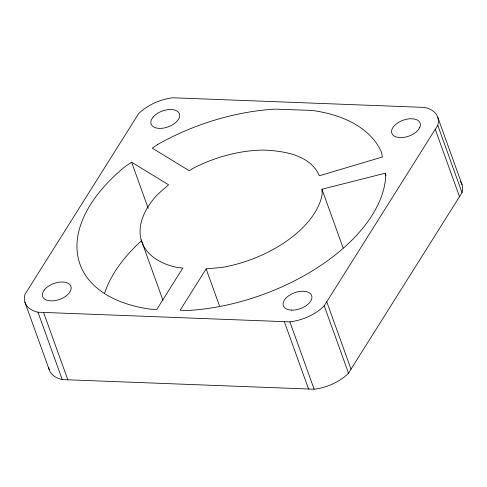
<?xml version="1.0" encoding="UTF-8"?>
<svg xmlns="http://www.w3.org/2000/svg" width="487" height="487" viewBox="0 0 487 487"><rect width="100%" height="100%" fill="white"/><g stroke="black" fill="none" stroke-linecap="round" stroke-linejoin="round"><path stroke-width="0.73" d="M206.159 268.879L180.141 310.249L187.422 310.505A160.856 90.412 -19.8 0 0 385.728 175.825L385.266 173.214L321.968 189.224L322.187 194.118A95.117 53.467 -19.8 0 1 221.889 267.454L206.159 268.879L219.43 305.751M37.98 312.216L289.893 321.864A36.519 20.527 -19.8 0 0 324.239 305.806L437.77 125.293A36.519 20.527 -19.8 0 0 424.767 107.42L172.855 97.765A36.519 20.527 -19.8 0 0 138.509 113.824L24.977 294.343A36.519 20.527 -19.8 0 0 37.98 312.216L62.233 379.58L314.145 389.235A36.519 20.527 -19.8 0 0 348.491 373.176L462.023 192.657A36.519 20.527 -19.8 0 0 460.379 181.45M131.606 162.201L125.153 166.584A160.856 90.412 -19.8 0 0 150.605 309.202L156.802 309.422L182.814 268.057L177.755 267.582A95.117 53.467 -19.8 0 1 157.465 194.593L168.593 184.798L131.606 162.201L148.2 208.296M437.843 117.458L462.096 184.823M437.77 125.293L462.023 192.657M435.25 129.292L459.509 196.663M385.266 173.214L386.033 175.338M321.968 189.224L343.158 248.078M326.759 301.8L351.011 369.17M324.239 305.806L348.491 373.176M289.893 321.864L314.145 389.235M284.305 321.651L308.557 389.016M141.2 239.902L162.902 300.175M43.568 312.429L67.821 379.799M24.904 302.177L49.157 369.542M62.233 379.58A36.519 20.527 -19.8 0 1 48.73 367.697M104.498 293.618A160.856 90.412 -19.8 0 1 141.029 241.168M44.25 290.015L42.807 292.48A15.042 8.456 -19.8 0 0 49.54 300.796L53.022 300.85A15.042 8.456 -19.8 0 0 70.329 291.263A15.042 8.456 -19.8 0 0 62.86 282.034A15.042 8.456 -19.8 0 0 44.25 290.015M419.806 127.454L418.254 129.919A15.042 8.456 -19.8 0 1 399.468 137.571A15.042 8.456 -19.8 0 1 392.589 128.069A15.042 8.456 -19.8 0 1 410.176 118.755L413.609 118.889A15.042 8.456 -19.8 0 1 419.806 127.454M153.143 117.02L151.518 119.479A15.042 8.456 -19.8 0 0 159.608 128.391A15.042 8.456 -19.8 0 0 177.998 120.07A15.042 8.456 -19.8 0 0 173.116 109.703L169.713 109.52A15.042 8.456 -19.8 0 0 153.143 117.02M157.782 144.426L152.291 148.158L189.273 170.748L194.179 167.753A95.117 53.467 -19.8 0 1 264.039 150.081C284.122 150.97 310.414 154.957 319.369 175.77L382.374 157.003L381.546 152.364A160.856 90.412 -19.8 0 0 312.143 110.433L275.325 109.131A160.856 90.412 -19.8 0 0 157.782 144.426M291.561 310.116A15.042 8.456 -19.8 0 0 311.863 296.4A15.042 8.456 -19.8 0 0 289.059 295.53A15.042 8.456 -19.8 0 0 291.561 310.116"/></g></svg>
